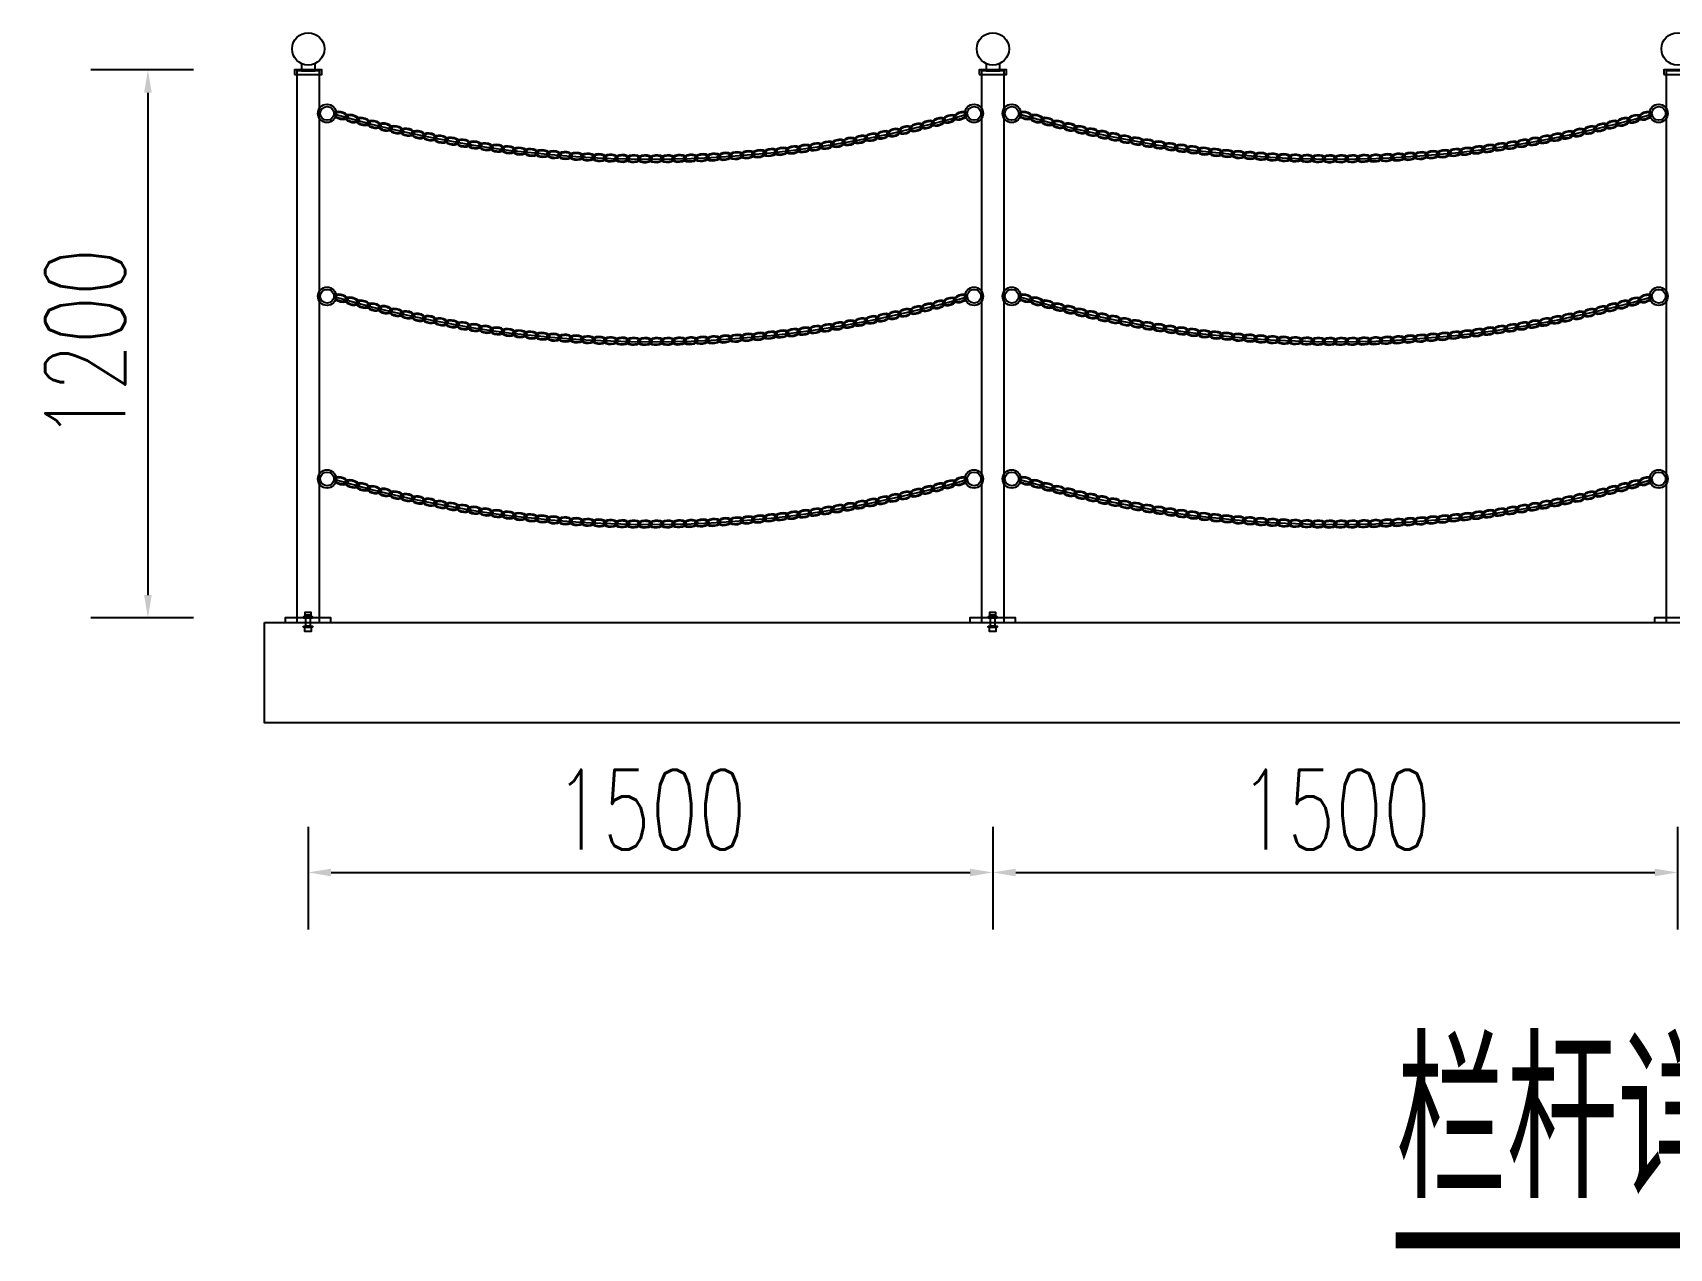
# Model space of a CAD drawing. Extents: x -89702 to 926017, y -610001 to -56924.
# Drawn here: x 566261 to 569847, y -374448 to -371786 of the extents above; entities that cross this region are included whole.
import ezdxf

# ---------------------------------------------------------------- set-up
doc = ezdxf.new("R2010")
doc.units = 0
doc.header["$LTSCALE"] = 10
doc.header["$MEASUREMENT"] = 0
for name, color, linetype in [('DIM_SYMB', 3, 'Continuous'), ('PUB_TEXT', 7, 'Continuous'), ('W-_ANTICOLLISION防撞措施', 6, 'Continuous'), ('W-PLASTIC_RAILINGS塑木栏杆', 6, 'Continuous'), ('W-REVETMENT驳岸', 251, 'Continuous'), ('W-STEEL_FRAME钢架', 3, 'Continuous')]:
    doc.layers.add(name, color=color, linetype=linetype)
doc.styles.get("Standard").update_dxf_attribs({"font": 'gbenor.shx', "bigfont": 'gbcbig.shx'})
doc.styles.add('STANDARD_T3', font='simplex.shx', dxfattribs={"width": 0.7, "bigfont": 'gbcbig.shx'})
doc.dimstyles.new('W&&50', dxfattribs={"dimtxt": 175, "dimasz": 50, "dimexe": 125, "dimexo": 150, "dimgap": 50, "dimtad": 1, "dimdec": 0, "dimzin": 0, "dimdsep": 46, "dimtxsty": 'STANDARD_T3', "dimcen": 0.09, "dimclrd": 1, "dimclre": 1, "dimclrt": 7, "dimazin": 2, "dimtfac": 1, "dimtdec": 0, "dimtix": 1, "dimtmove": 2, "dimatfit": 3, "dimfxl": 0, "dimtolj": 1, "dimtzin": 0, "dimarcsym": 0})

# ---------------------------------------------------------------- blocks, each defined once
blk = doc.blocks.new('*D1925')
at = {"layer": 'Defpoints', "color": 0, "transparency": 16777216}
for p in [(566864.7, -373077.3), (568364.7, -373077.3), (568364.7, -373624.8)]:
    blk.add_point(p, dxfattribs=at)
at = {"layer": 'W-STEEL_FRAME钢架', "color": 1, "lineweight": -2, "transparency": 16777216}
for p, q in [((566864.7, -373524.8), (566864.7, -373749.8)), ((568364.7, -373524.8), (568364.7, -373749.8)), ((566914.7, -373624.8), (568314.7, -373624.8))]:
    blk.add_line(p, q, dxfattribs=at)
at = {"layer": 'W-STEEL_FRAME钢架', "color": 1, "transparency": 16777216}
for points in [[(566914.7, -373616.5), (566914.7, -373633.2), (566864.7, -373624.8)], [(568314.7, -373616.5), (568314.7, -373633.2), (568364.7, -373624.8)]]:
    blk.add_solid(points, dxfattribs=at)
at = {"layer": 'W-STEEL_FRAME钢架', "color": 7, "transparency": 16777216, "insert": (567614.7, -373487.3), "char_height": 175, "attachment_point": 5, "style": 'STANDARD_T3'}
blk.add_mtext('\\A1;1500', dxfattribs=at)
blk = doc.blocks.new('*D1922')
at = {"layer": 'Defpoints', "color": 0, "transparency": 16777216}
for p in [(568364.7, -373077.3), (569864.8, -373077.3), (569864.8, -373624.8)]:
    blk.add_point(p, dxfattribs=at)
at = {"layer": 'W-STEEL_FRAME钢架', "color": 1, "lineweight": -2, "transparency": 16777216}
for p, q in [((568364.7, -373524.8), (568364.7, -373749.8)), ((569864.8, -373524.8), (569864.8, -373749.8)), ((568414.7, -373624.8), (569814.8, -373624.8))]:
    blk.add_line(p, q, dxfattribs=at)
at = {"layer": 'W-STEEL_FRAME钢架', "color": 1, "transparency": 16777216}
for points in [[(568414.7, -373616.5), (568414.7, -373633.2), (568364.7, -373624.8)], [(569814.8, -373616.5), (569814.8, -373633.2), (569864.8, -373624.8)]]:
    blk.add_solid(points, dxfattribs=at)
at = {"layer": 'W-STEEL_FRAME钢架', "color": 7, "transparency": 16777216, "insert": (569114.8, -373487.3), "char_height": 175, "attachment_point": 5, "style": 'STANDARD_T3'}
blk.add_mtext('\\A1;1500', dxfattribs=at)
blk = doc.blocks.new('*D1923')
at = {"layer": 'Defpoints', "color": 0, "transparency": 16777216}
for p in [(566834.7, -371867.2), (566513.5, -373067.3), (566839.7, -373067.3)]:
    blk.add_point(p, dxfattribs=at)
at = {"layer": 'W-STEEL_FRAME钢架', "color": 1, "lineweight": -2, "transparency": 16777216}
for p, q in [((566613.5, -371867.2), (566388.5, -371867.2)), ((566513.5, -371917.2), (566513.5, -373017.3)), ((566613.5, -373067.3), (566388.5, -373067.3))]:
    blk.add_line(p, q, dxfattribs=at)
at = {"layer": 'W-STEEL_FRAME钢架', "color": 1, "transparency": 16777216}
for points in [[(566505.1, -371917.2), (566521.8, -371917.2), (566513.5, -371867.2)], [(566505.1, -373017.3), (566521.8, -373017.3), (566513.5, -373067.3)]]:
    blk.add_solid(points, dxfattribs=at)
at = {"layer": 'W-STEEL_FRAME钢架', "color": 7, "transparency": 16777216, "insert": (566376, -372467.2), "char_height": 175, "attachment_point": 5, "rotation": 90, "style": 'STANDARD_T3'}
blk.add_mtext('\\A1;1200', dxfattribs=at)
blk = doc.blocks.new('*U1909')
at = {"layer": 'W-PLASTIC_RAILINGS塑木栏杆'}
for centre, start_param, end_param in [((15.9, 0.7), 5.719675, 11.831037), ((41, 0.9), 2.578067, 8.689445)]:
    blk.add_ellipse(centre, major_axis=(15.9, 0.7), ratio=0.498883, start_param=start_param, end_param=end_param, dxfattribs=at)
for points, knots in [([(28.1, -1.9), (28.2, -1.8), (28.3, -1.6), (29, -1), (29.4, -0.5), (29.8, 0.2), (30, 0.5), (30, 1), (30, 1.1), (30, 1.3), (30, 1.5), (30, 1.8), (29.8, 2.3), (29.6, 2.6), (29.1, 3.2), (28.8, 3.5), (28.1, 4.1), (27.6, 4.4), (26.1, 5.2), (24.7, 5.7), (21.7, 6.5), (20, 6.7), (16.5, 6.9), (14.7, 6.8), (11.2, 6.3), (9.5, 5.9), (6.8, 5), (5.7, 4.5), (4.1, 3.5), (3.5, 3), (2.6, 2.1), (2.3, 1.7), (2, 1), (1.9, 0.7), (1.8, 0.1), (1.8, -0.2), (2, -0.8), (2.2, -1.1), (2.7, -1.8), (3.1, -2.2), (4.1, -2.9), (4.7, -3.3), (6, -3.9), (6.8, -4.2), (9, -4.9), (10.5, -5.2), (13.9, -5.5), (15.6, -5.5), (19, -5.2), (20.7, -4.9), (23.8, -4.1), (25.2, -3.6), (26.4, -3), (26.4, -2.9), (26.5, -2.9)], [5.672591, 5.672591, 5.672591, 5.672591, 5.732045, 5.732045, 5.989329, 5.989329, 6.173043, 6.173043, 6.283185, 6.283185, 6.283185, 6.455274, 6.455274, 6.627362, 6.627362, 6.79945, 6.79945, 6.971538, 6.971538, 7.326596, 7.326596, 7.681654, 7.681654, 8.036712, 8.036712, 8.39177, 8.39177, 8.689562, 8.689562, 8.937439, 8.937439, 9.144062, 9.144062, 9.350686, 9.350686, 9.55731, 9.55731, 9.763933, 9.763933, 9.970557, 9.970557, 10.177181, 10.177181, 10.383804, 10.383804, 10.72734, 10.72734, 11.070875, 11.070875, 11.414411, 11.414411, 11.757946, 11.757946, 11.773982, 11.773982, 11.773982, 11.773982]), ([(28.9, 3.4), (28.6, 3.2), (28.3, 2.9), (27.7, 2.3), (27.4, 1.9), (27, 1.2), (26.9, 0.9), (26.9, 0.3), (26.9, 0), (27.1, -0.6), (27.3, -1), (27.8, -1.7), (28.2, -2), (29.1, -2.7), (29.7, -3.1), (31.1, -3.7), (31.8, -4), (34, -4.7), (35.6, -5), (38.9, -5.3), (40.7, -5.3), (44.1, -5.1), (45.8, -4.8), (48.8, -3.9), (50.2, -3.4), (52.2, -2.3), (53, -1.8), (54.1, -0.9), (54.5, -0.4), (54.9, 0.4), (55, 0.7), (55.1, 1.1), (55.1, 1.3), (55.1, 1.5), (55.1, 1.7), (55, 1.9), (54.8, 2.5), (54.7, 2.8), (54.2, 3.3), (53.9, 3.6), (53.2, 4.2), (52.7, 4.5), (51.1, 5.4), (49.8, 5.9), (46.8, 6.7), (45.1, 6.9), (41.6, 7.1), (39.7, 7), (36.3, 6.5), (34.6, 6.1), (32.1, 5.3), (31.2, 4.9), (30.4, 4.4)], [2.530994, 2.530994, 2.530994, 2.530994, 2.654253, 2.654253, 2.860877, 2.860877, 3.067501, 3.067501, 3.274124, 3.274124, 3.480748, 3.480748, 3.687372, 3.687372, 3.893995, 3.893995, 4.100619, 4.100619, 4.444154, 4.444154, 4.78769, 4.78769, 5.131226, 5.131226, 5.474761, 5.474761, 5.732045, 5.732045, 5.989329, 5.989329, 6.173043, 6.173043, 6.283185, 6.283185, 6.283185, 6.455274, 6.455274, 6.627362, 6.627362, 6.79945, 6.79945, 6.971538, 6.971538, 7.326596, 7.326596, 7.681654, 7.681654, 8.036712, 8.036712, 8.39177, 8.39177, 8.632388, 8.632388, 8.632388, 8.632388])]:
    blk.add_open_spline(points, degree=3, knots=knots, dxfattribs=at)
blk = doc.blocks.new('*U1910')
at = {"layer": 'W-REVETMENT驳岸', "color": 0, "linetype": 'ByBlock', "lineweight": -2, "transparency": 16777216}
for p, rotation in [((568421, -371963.3), 343.7596410930619), ((568469.1, -371976.8), 344.9116510046813), ((569705.9, -371991.6), 13.71189879516581), ((569754.4, -371979.3), 14.86390870678531), ((568517.5, -371989.3), 346.0636609163012), ((568566.2, -372000.8), 347.2156708279211), ((568615, -372011.4), 348.3676807395401), ((569559.2, -372022.7), 10.25586906030699), ((569608.3, -372013.4), 11.40787897192714), ((569657.2, -372003), 12.55988888354663), ((568664.1, -372021), 349.5196906511594), ((568713.4, -372029.6), 350.6717005627786), ((568762.8, -372037.2), 351.8237104743984), ((568812.3, -372043.8), 352.9757203860185), ((568862, -372049.4), 354.1277302976379), ((569311.4, -372054.8), 4.495819502210126), ((569361.2, -372050.4), 5.647829413829276), ((569410.9, -372045), 6.799839325448563), ((569460.5, -372038.6), 7.951849237067981), ((569509.9, -372031.2), 9.103859148687475), ((568911.8, -372054), 355.2797402092571), ((568961.7, -372057.7), 356.4317501208764), ((569011.6, -372060.3), 357.5837600324955), ((569061.6, -372061.9), 358.7357699441147), ((569111.6, -372062.5), 359.887779855732), ((569161.6, -372062.1), 1.039789767352198), ((569211.6, -372060.7), 2.191799678971884), ((569261.5, -372058.2), 3.343809590590888)]:
    blk.add_blockref('*U1909', p, dxfattribs=dict(at, rotation=rotation))
blk = doc.blocks.new('*U1905')
at = {"layer": 'W-PLASTIC_RAILINGS塑木栏杆'}
for centre, start_param, end_param in [((15.9, 0.7), 5.719675, 11.831037), ((41, 0.9), 2.578067, 8.689445)]:
    blk.add_ellipse(centre, major_axis=(15.9, 0.7), ratio=0.498883, start_param=start_param, end_param=end_param, dxfattribs=at)
for points, knots in [([(28.1, -1.9), (28.2, -1.8), (28.3, -1.6), (29, -1), (29.4, -0.5), (29.8, 0.2), (30, 0.5), (30, 1), (30, 1.1), (30, 1.3), (30, 1.5), (30, 1.8), (29.8, 2.3), (29.6, 2.6), (29.1, 3.2), (28.8, 3.5), (28.1, 4.1), (27.6, 4.4), (26.1, 5.2), (24.7, 5.7), (21.7, 6.5), (20, 6.7), (16.5, 6.9), (14.7, 6.8), (11.2, 6.3), (9.5, 5.9), (6.8, 5), (5.7, 4.5), (4.1, 3.5), (3.5, 3), (2.6, 2.1), (2.3, 1.7), (2, 1), (1.9, 0.7), (1.8, 0.1), (1.8, -0.2), (2, -0.8), (2.2, -1.1), (2.7, -1.8), (3.1, -2.2), (4.1, -2.9), (4.7, -3.3), (6, -3.9), (6.8, -4.2), (9, -4.9), (10.5, -5.2), (13.9, -5.5), (15.6, -5.5), (19, -5.2), (20.7, -4.9), (23.8, -4.1), (25.2, -3.6), (26.4, -3), (26.4, -2.9), (26.5, -2.9)], [5.672591, 5.672591, 5.672591, 5.672591, 5.732045, 5.732045, 5.989329, 5.989329, 6.173043, 6.173043, 6.283185, 6.283185, 6.283185, 6.455274, 6.455274, 6.627362, 6.627362, 6.79945, 6.79945, 6.971538, 6.971538, 7.326596, 7.326596, 7.681654, 7.681654, 8.036712, 8.036712, 8.39177, 8.39177, 8.689562, 8.689562, 8.937439, 8.937439, 9.144062, 9.144062, 9.350686, 9.350686, 9.55731, 9.55731, 9.763933, 9.763933, 9.970557, 9.970557, 10.177181, 10.177181, 10.383804, 10.383804, 10.72734, 10.72734, 11.070875, 11.070875, 11.414411, 11.414411, 11.757946, 11.757946, 11.773982, 11.773982, 11.773982, 11.773982]), ([(28.9, 3.4), (28.6, 3.2), (28.3, 2.9), (27.7, 2.3), (27.4, 1.9), (27, 1.2), (26.9, 0.9), (26.9, 0.3), (26.9, 0), (27.1, -0.6), (27.3, -1), (27.8, -1.7), (28.2, -2), (29.1, -2.7), (29.7, -3.1), (31.1, -3.7), (31.8, -4), (34, -4.7), (35.6, -5), (38.9, -5.3), (40.7, -5.3), (44.1, -5.1), (45.8, -4.8), (48.8, -3.9), (50.2, -3.4), (52.2, -2.3), (53, -1.8), (54.1, -0.9), (54.5, -0.4), (54.9, 0.4), (55, 0.7), (55.1, 1.1), (55.1, 1.3), (55.1, 1.5), (55.1, 1.7), (55, 1.9), (54.8, 2.5), (54.7, 2.8), (54.2, 3.3), (53.9, 3.6), (53.2, 4.2), (52.7, 4.5), (51.1, 5.4), (49.8, 5.9), (46.8, 6.7), (45.1, 6.9), (41.6, 7.1), (39.7, 7), (36.3, 6.5), (34.6, 6.1), (32.1, 5.3), (31.2, 4.9), (30.4, 4.4)], [2.530994, 2.530994, 2.530994, 2.530994, 2.654253, 2.654253, 2.860877, 2.860877, 3.067501, 3.067501, 3.274124, 3.274124, 3.480748, 3.480748, 3.687372, 3.687372, 3.893995, 3.893995, 4.100619, 4.100619, 4.444154, 4.444154, 4.78769, 4.78769, 5.131226, 5.131226, 5.474761, 5.474761, 5.732045, 5.732045, 5.989329, 5.989329, 6.173043, 6.173043, 6.283185, 6.283185, 6.283185, 6.455274, 6.455274, 6.627362, 6.627362, 6.79945, 6.79945, 6.971538, 6.971538, 7.326596, 7.326596, 7.681654, 7.681654, 8.036712, 8.036712, 8.39177, 8.39177, 8.632388, 8.632388, 8.632388, 8.632388])]:
    blk.add_open_spline(points, degree=3, knots=knots, dxfattribs=at)
blk = doc.blocks.new('*U1906')
at = {"layer": 'W-REVETMENT驳岸', "color": 0, "linetype": 'ByBlock', "lineweight": -2, "transparency": 16777216}
for p, rotation in [((568421, -372363.3), 343.7596410930619), ((569754.4, -372379.3), 14.86390870678531), ((568469.1, -372376.8), 344.9116510046813), ((568517.5, -372389.3), 346.0636609163012), ((568566.2, -372400.8), 347.2156708279211), ((569608.3, -372413.4), 11.40787897192714), ((569657.2, -372403), 12.55988888354663), ((569705.9, -372391.6), 13.71189879516581), ((568615, -372411.4), 348.3676807395401), ((568664.1, -372421), 349.5196906511594), ((568713.4, -372429.6), 350.6717005627786), ((568762.8, -372437.2), 351.8237104743984), ((568812.3, -372443.8), 352.9757203860185), ((569361.2, -372450.4), 5.647829413829276), ((569410.9, -372445), 6.799839325448563), ((569460.5, -372438.6), 7.951849237067981), ((569509.9, -372431.2), 9.103859148687475), ((569559.2, -372422.7), 10.25586906030699), ((568862, -372449.4), 354.1277302976379), ((568911.8, -372454), 355.2797402092571), ((568961.7, -372457.7), 356.4317501208764), ((569011.6, -372460.3), 357.5837600324955), ((569061.6, -372461.9), 358.7357699441147), ((569111.6, -372462.5), 359.887779855732), ((569161.6, -372462.1), 1.039789767352198), ((569211.6, -372460.7), 2.191799678971884), ((569261.5, -372458.2), 3.343809590590888), ((569311.4, -372454.8), 4.495819502210126)]:
    blk.add_blockref('*U1905', p, dxfattribs=dict(at, rotation=rotation))
blk = doc.blocks.new('*U1907')
at = {"layer": 'W-PLASTIC_RAILINGS塑木栏杆'}
for centre, start_param, end_param in [((15.9, 0.7), 5.719675, 11.831037), ((41, 0.9), 2.578067, 8.689445)]:
    blk.add_ellipse(centre, major_axis=(15.9, 0.7), ratio=0.498883, start_param=start_param, end_param=end_param, dxfattribs=at)
for points, knots in [([(28.1, -1.9), (28.2, -1.8), (28.3, -1.6), (29, -1), (29.4, -0.5), (29.8, 0.2), (30, 0.5), (30, 1), (30, 1.1), (30, 1.3), (30, 1.5), (30, 1.8), (29.8, 2.3), (29.6, 2.6), (29.1, 3.2), (28.8, 3.5), (28.1, 4.1), (27.6, 4.4), (26.1, 5.2), (24.7, 5.7), (21.7, 6.5), (20, 6.7), (16.5, 6.9), (14.7, 6.8), (11.2, 6.3), (9.5, 5.9), (6.8, 5), (5.7, 4.5), (4.1, 3.5), (3.5, 3), (2.6, 2.1), (2.3, 1.7), (2, 1), (1.9, 0.7), (1.8, 0.1), (1.8, -0.2), (2, -0.8), (2.2, -1.1), (2.7, -1.8), (3.1, -2.2), (4.1, -2.9), (4.7, -3.3), (6, -3.9), (6.8, -4.2), (9, -4.9), (10.5, -5.2), (13.9, -5.5), (15.6, -5.5), (19, -5.2), (20.7, -4.9), (23.8, -4.1), (25.2, -3.6), (26.4, -3), (26.4, -2.9), (26.5, -2.9)], [5.672591, 5.672591, 5.672591, 5.672591, 5.732045, 5.732045, 5.989329, 5.989329, 6.173043, 6.173043, 6.283185, 6.283185, 6.283185, 6.455274, 6.455274, 6.627362, 6.627362, 6.79945, 6.79945, 6.971538, 6.971538, 7.326596, 7.326596, 7.681654, 7.681654, 8.036712, 8.036712, 8.39177, 8.39177, 8.689562, 8.689562, 8.937439, 8.937439, 9.144062, 9.144062, 9.350686, 9.350686, 9.55731, 9.55731, 9.763933, 9.763933, 9.970557, 9.970557, 10.177181, 10.177181, 10.383804, 10.383804, 10.72734, 10.72734, 11.070875, 11.070875, 11.414411, 11.414411, 11.757946, 11.757946, 11.773982, 11.773982, 11.773982, 11.773982]), ([(28.9, 3.4), (28.6, 3.2), (28.3, 2.9), (27.7, 2.3), (27.4, 1.9), (27, 1.2), (26.9, 0.9), (26.9, 0.3), (26.9, 0), (27.1, -0.6), (27.3, -1), (27.8, -1.7), (28.2, -2), (29.1, -2.7), (29.7, -3.1), (31.1, -3.7), (31.8, -4), (34, -4.7), (35.6, -5), (38.9, -5.3), (40.7, -5.3), (44.1, -5.1), (45.8, -4.8), (48.8, -3.9), (50.2, -3.4), (52.2, -2.3), (53, -1.8), (54.1, -0.9), (54.5, -0.4), (54.9, 0.4), (55, 0.7), (55.1, 1.1), (55.1, 1.3), (55.1, 1.5), (55.1, 1.7), (55, 1.9), (54.8, 2.5), (54.7, 2.8), (54.2, 3.3), (53.9, 3.6), (53.2, 4.2), (52.7, 4.5), (51.1, 5.4), (49.8, 5.9), (46.8, 6.7), (45.1, 6.9), (41.6, 7.1), (39.7, 7), (36.3, 6.5), (34.6, 6.1), (32.1, 5.3), (31.2, 4.9), (30.4, 4.4)], [2.530994, 2.530994, 2.530994, 2.530994, 2.654253, 2.654253, 2.860877, 2.860877, 3.067501, 3.067501, 3.274124, 3.274124, 3.480748, 3.480748, 3.687372, 3.687372, 3.893995, 3.893995, 4.100619, 4.100619, 4.444154, 4.444154, 4.78769, 4.78769, 5.131226, 5.131226, 5.474761, 5.474761, 5.732045, 5.732045, 5.989329, 5.989329, 6.173043, 6.173043, 6.283185, 6.283185, 6.283185, 6.455274, 6.455274, 6.627362, 6.627362, 6.79945, 6.79945, 6.971538, 6.971538, 7.326596, 7.326596, 7.681654, 7.681654, 8.036712, 8.036712, 8.39177, 8.39177, 8.632388, 8.632388, 8.632388, 8.632388])]:
    blk.add_open_spline(points, degree=3, knots=knots, dxfattribs=at)
blk = doc.blocks.new('*U1908')
at = {"layer": 'W-REVETMENT驳岸', "color": 0, "linetype": 'ByBlock', "lineweight": -2, "transparency": 16777216}
for p, rotation in [((568421, -372763.3), 343.7596410930619), ((569754.4, -372779.3), 14.86390870678531), ((568469.1, -372776.8), 344.9116510046813), ((568517.5, -372789.3), 346.0636609163012), ((568566.2, -372800.8), 347.2156708279211), ((569608.3, -372813.4), 11.40787897192714), ((569657.2, -372803), 12.55988888354663), ((569705.9, -372791.6), 13.71189879516581), ((568615, -372811.4), 348.3676807395401), ((568664.1, -372821), 349.5196906511594), ((568713.4, -372829.6), 350.6717005627786), ((568762.8, -372837.2), 351.8237104743984), ((569410.9, -372845), 6.799839325448563), ((569460.5, -372838.6), 7.951849237067981), ((569509.9, -372831.2), 9.103859148687475), ((569559.2, -372822.7), 10.25586906030699), ((568812.3, -372843.8), 352.9757203860185), ((568862, -372849.4), 354.1277302976379), ((568911.8, -372854), 355.2797402092571), ((568961.7, -372857.7), 356.4317501208764), ((569011.6, -372860.3), 357.5837600324955), ((569061.6, -372861.9), 358.7357699441147), ((569111.6, -372862.5), 359.887779855732), ((569161.6, -372862.1), 1.039789767352198), ((569211.6, -372860.7), 2.191799678971884), ((569261.5, -372858.2), 3.343809590590888), ((569311.4, -372854.8), 4.495819502210126), ((569361.2, -372850.4), 5.647829413829276)]:
    blk.add_blockref('*U1907', p, dxfattribs=dict(at, rotation=rotation))
blk = doc.blocks.new('*U1916')
at = {"layer": 'W-PLASTIC_RAILINGS塑木栏杆'}
for centre, start_param, end_param in [((15.9, 0.7), 5.719675, 11.831037), ((41, 0.9), 2.578067, 8.689445)]:
    blk.add_ellipse(centre, major_axis=(15.9, 0.7), ratio=0.498883, start_param=start_param, end_param=end_param, dxfattribs=at)
for points, knots in [([(28.1, -1.9), (28.2, -1.8), (28.3, -1.6), (29, -1), (29.4, -0.5), (29.8, 0.2), (30, 0.5), (30, 1), (30, 1.1), (30, 1.3), (30, 1.5), (30, 1.8), (29.8, 2.3), (29.6, 2.6), (29.1, 3.2), (28.8, 3.5), (28.1, 4.1), (27.6, 4.4), (26.1, 5.2), (24.7, 5.7), (21.7, 6.5), (20, 6.7), (16.5, 6.9), (14.7, 6.8), (11.2, 6.3), (9.5, 5.9), (6.8, 5), (5.7, 4.5), (4.1, 3.5), (3.5, 3), (2.6, 2.1), (2.3, 1.7), (2, 1), (1.9, 0.7), (1.8, 0.1), (1.8, -0.2), (2, -0.8), (2.2, -1.1), (2.7, -1.8), (3.1, -2.2), (4.1, -2.9), (4.7, -3.3), (6, -3.9), (6.8, -4.2), (9, -4.9), (10.5, -5.2), (13.9, -5.5), (15.6, -5.5), (19, -5.2), (20.7, -4.9), (23.8, -4.1), (25.2, -3.6), (26.4, -3), (26.4, -2.9), (26.5, -2.9)], [5.672591, 5.672591, 5.672591, 5.672591, 5.732045, 5.732045, 5.989329, 5.989329, 6.173043, 6.173043, 6.283185, 6.283185, 6.283185, 6.455274, 6.455274, 6.627362, 6.627362, 6.79945, 6.79945, 6.971538, 6.971538, 7.326596, 7.326596, 7.681654, 7.681654, 8.036712, 8.036712, 8.39177, 8.39177, 8.689562, 8.689562, 8.937439, 8.937439, 9.144062, 9.144062, 9.350686, 9.350686, 9.55731, 9.55731, 9.763933, 9.763933, 9.970557, 9.970557, 10.177181, 10.177181, 10.383804, 10.383804, 10.72734, 10.72734, 11.070875, 11.070875, 11.414411, 11.414411, 11.757946, 11.757946, 11.773982, 11.773982, 11.773982, 11.773982]), ([(28.9, 3.4), (28.6, 3.2), (28.3, 2.9), (27.7, 2.3), (27.4, 1.9), (27, 1.2), (26.9, 0.9), (26.9, 0.3), (26.9, 0), (27.1, -0.6), (27.3, -1), (27.8, -1.7), (28.2, -2), (29.1, -2.7), (29.7, -3.1), (31.1, -3.7), (31.8, -4), (34, -4.7), (35.6, -5), (38.9, -5.3), (40.7, -5.3), (44.1, -5.1), (45.8, -4.8), (48.8, -3.9), (50.2, -3.4), (52.2, -2.3), (53, -1.8), (54.1, -0.9), (54.5, -0.4), (54.9, 0.4), (55, 0.7), (55.1, 1.1), (55.1, 1.3), (55.1, 1.5), (55.1, 1.7), (55, 1.9), (54.8, 2.5), (54.7, 2.8), (54.2, 3.3), (53.9, 3.6), (53.2, 4.2), (52.7, 4.5), (51.1, 5.4), (49.8, 5.9), (46.8, 6.7), (45.1, 6.9), (41.6, 7.1), (39.7, 7), (36.3, 6.5), (34.6, 6.1), (32.1, 5.3), (31.2, 4.9), (30.4, 4.4)], [2.530994, 2.530994, 2.530994, 2.530994, 2.654253, 2.654253, 2.860877, 2.860877, 3.067501, 3.067501, 3.274124, 3.274124, 3.480748, 3.480748, 3.687372, 3.687372, 3.893995, 3.893995, 4.100619, 4.100619, 4.444154, 4.444154, 4.78769, 4.78769, 5.131226, 5.131226, 5.474761, 5.474761, 5.732045, 5.732045, 5.989329, 5.989329, 6.173043, 6.173043, 6.283185, 6.283185, 6.283185, 6.455274, 6.455274, 6.627362, 6.627362, 6.79945, 6.79945, 6.971538, 6.971538, 7.326596, 7.326596, 7.681654, 7.681654, 8.036712, 8.036712, 8.39177, 8.39177, 8.632388, 8.632388, 8.632388, 8.632388])]:
    blk.add_open_spline(points, degree=3, knots=knots, dxfattribs=at)
blk = doc.blocks.new('*U1917')
at = {"layer": 'W-REVETMENT驳岸', "color": 0, "linetype": 'ByBlock', "lineweight": -2, "transparency": 16777216}
for p, rotation in [((566920.9, -371963.3), 343.7596410930619), ((566969.1, -371976.8), 344.9116510046813), ((568205.9, -371991.6), 13.71189879516581), ((568254.3, -371979.3), 14.86390870678531), ((567017.5, -371989.3), 346.0636609163012), ((567066.1, -372000.8), 347.2156708279211), ((567115, -372011.4), 348.3676807395401), ((568059.2, -372022.7), 10.25586906030699), ((568108.3, -372013.4), 11.40787897192714), ((568157.2, -372003), 12.55988888354663), ((567164.1, -372021), 349.5196906511594), ((567213.3, -372029.6), 350.6717005627786), ((567262.7, -372037.2), 351.8237104743984), ((567312.3, -372043.8), 352.9757203860185), ((567362, -372049.4), 354.1277302976379), ((567811.3, -372054.8), 4.495819502210126), ((567861.1, -372050.4), 5.647829413829276), ((567910.8, -372045), 6.799839325448563), ((567960.4, -372038.6), 7.951849237067981), ((568009.9, -372031.2), 9.103859148687475), ((567411.8, -372054), 355.2797402092571), ((567461.6, -372057.7), 356.4317501208764), ((567511.6, -372060.3), 357.5837600324955), ((567561.5, -372061.9), 358.7357699441147), ((567611.5, -372062.5), 359.887779855732), ((567661.5, -372062.1), 1.039789767352198), ((567711.5, -372060.7), 2.191799678971884), ((567761.4, -372058.2), 3.343809590590888)]:
    blk.add_blockref('*U1916', p, dxfattribs=dict(at, rotation=rotation))
blk = doc.blocks.new('*U1900')
at = {"layer": 'W-PLASTIC_RAILINGS塑木栏杆'}
for centre, start_param, end_param in [((15.9, 0.7), 5.719675, 11.831037), ((41, 0.9), 2.578067, 8.689445)]:
    blk.add_ellipse(centre, major_axis=(15.9, 0.7), ratio=0.498883, start_param=start_param, end_param=end_param, dxfattribs=at)
for points, knots in [([(28.1, -1.9), (28.2, -1.8), (28.3, -1.6), (29, -1), (29.4, -0.5), (29.8, 0.2), (30, 0.5), (30, 1), (30, 1.1), (30, 1.3), (30, 1.5), (30, 1.8), (29.8, 2.3), (29.6, 2.6), (29.1, 3.2), (28.8, 3.5), (28.1, 4.1), (27.6, 4.4), (26.1, 5.2), (24.7, 5.7), (21.7, 6.5), (20, 6.7), (16.5, 6.9), (14.7, 6.8), (11.2, 6.3), (9.5, 5.9), (6.8, 5), (5.7, 4.5), (4.1, 3.5), (3.5, 3), (2.6, 2.1), (2.3, 1.7), (2, 1), (1.9, 0.7), (1.8, 0.1), (1.8, -0.2), (2, -0.8), (2.2, -1.1), (2.7, -1.8), (3.1, -2.2), (4.1, -2.9), (4.7, -3.3), (6, -3.9), (6.8, -4.2), (9, -4.9), (10.5, -5.2), (13.9, -5.5), (15.6, -5.5), (19, -5.2), (20.7, -4.9), (23.8, -4.1), (25.2, -3.6), (26.4, -3), (26.4, -2.9), (26.5, -2.9)], [5.672591, 5.672591, 5.672591, 5.672591, 5.732045, 5.732045, 5.989329, 5.989329, 6.173043, 6.173043, 6.283185, 6.283185, 6.283185, 6.455274, 6.455274, 6.627362, 6.627362, 6.79945, 6.79945, 6.971538, 6.971538, 7.326596, 7.326596, 7.681654, 7.681654, 8.036712, 8.036712, 8.39177, 8.39177, 8.689562, 8.689562, 8.937439, 8.937439, 9.144062, 9.144062, 9.350686, 9.350686, 9.55731, 9.55731, 9.763933, 9.763933, 9.970557, 9.970557, 10.177181, 10.177181, 10.383804, 10.383804, 10.72734, 10.72734, 11.070875, 11.070875, 11.414411, 11.414411, 11.757946, 11.757946, 11.773982, 11.773982, 11.773982, 11.773982]), ([(28.9, 3.4), (28.6, 3.2), (28.3, 2.9), (27.7, 2.3), (27.4, 1.9), (27, 1.2), (26.9, 0.9), (26.9, 0.3), (26.9, 0), (27.1, -0.6), (27.3, -1), (27.8, -1.7), (28.2, -2), (29.1, -2.7), (29.7, -3.1), (31.1, -3.7), (31.8, -4), (34, -4.7), (35.6, -5), (38.9, -5.3), (40.7, -5.3), (44.1, -5.1), (45.8, -4.8), (48.8, -3.9), (50.2, -3.4), (52.2, -2.3), (53, -1.8), (54.1, -0.9), (54.5, -0.4), (54.9, 0.4), (55, 0.7), (55.1, 1.1), (55.1, 1.3), (55.1, 1.5), (55.1, 1.7), (55, 1.9), (54.8, 2.5), (54.7, 2.8), (54.2, 3.3), (53.9, 3.6), (53.2, 4.2), (52.7, 4.5), (51.1, 5.4), (49.8, 5.9), (46.8, 6.7), (45.1, 6.9), (41.6, 7.1), (39.7, 7), (36.3, 6.5), (34.6, 6.1), (32.1, 5.3), (31.2, 4.9), (30.4, 4.4)], [2.530994, 2.530994, 2.530994, 2.530994, 2.654253, 2.654253, 2.860877, 2.860877, 3.067501, 3.067501, 3.274124, 3.274124, 3.480748, 3.480748, 3.687372, 3.687372, 3.893995, 3.893995, 4.100619, 4.100619, 4.444154, 4.444154, 4.78769, 4.78769, 5.131226, 5.131226, 5.474761, 5.474761, 5.732045, 5.732045, 5.989329, 5.989329, 6.173043, 6.173043, 6.283185, 6.283185, 6.283185, 6.455274, 6.455274, 6.627362, 6.627362, 6.79945, 6.79945, 6.971538, 6.971538, 7.326596, 7.326596, 7.681654, 7.681654, 8.036712, 8.036712, 8.39177, 8.39177, 8.632388, 8.632388, 8.632388, 8.632388])]:
    blk.add_open_spline(points, degree=3, knots=knots, dxfattribs=at)
blk = doc.blocks.new('*U1913')
at = {"layer": 'W-REVETMENT驳岸', "color": 0, "linetype": 'ByBlock', "lineweight": -2, "transparency": 16777216}
for p, rotation in [((566920.9, -372363.3), 343.7596410930619), ((568254.3, -372379.3), 14.86390870678531), ((566969.1, -372376.8), 344.9116510046813), ((567017.5, -372389.3), 346.0636609163012), ((567066.1, -372400.8), 347.2156708279211), ((568108.3, -372413.4), 11.40787897192714), ((568157.2, -372403), 12.55988888354663), ((568205.9, -372391.6), 13.71189879516581), ((567115, -372411.4), 348.3676807395401), ((567164.1, -372421), 349.5196906511594), ((567213.3, -372429.6), 350.6717005627786), ((567262.7, -372437.2), 351.8237104743984), ((567312.3, -372443.8), 352.9757203860185), ((567861.1, -372450.4), 5.647829413829276), ((567910.8, -372445), 6.799839325448563), ((567960.4, -372438.6), 7.951849237067981), ((568009.9, -372431.2), 9.103859148687475), ((568059.2, -372422.7), 10.25586906030699), ((567362, -372449.4), 354.1277302976379), ((567411.8, -372454), 355.2797402092571), ((567461.6, -372457.7), 356.4317501208764), ((567511.6, -372460.3), 357.5837600324955), ((567561.5, -372461.9), 358.7357699441147), ((567611.5, -372462.5), 359.887779855732), ((567661.5, -372462.1), 1.039789767352198), ((567711.5, -372460.7), 2.191799678971884), ((567761.4, -372458.2), 3.343809590590888), ((567811.3, -372454.8), 4.495819502210126)]:
    blk.add_blockref('*U1900', p, dxfattribs=dict(at, rotation=rotation))
blk = doc.blocks.new('*U1914')
at = {"layer": 'W-PLASTIC_RAILINGS塑木栏杆'}
for centre, start_param, end_param in [((15.9, 0.7), 5.719675, 11.831037), ((41, 0.9), 2.578067, 8.689445)]:
    blk.add_ellipse(centre, major_axis=(15.9, 0.7), ratio=0.498883, start_param=start_param, end_param=end_param, dxfattribs=at)
for points, knots in [([(28.1, -1.9), (28.2, -1.8), (28.3, -1.6), (29, -1), (29.4, -0.5), (29.8, 0.2), (30, 0.5), (30, 1), (30, 1.1), (30, 1.3), (30, 1.5), (30, 1.8), (29.8, 2.3), (29.6, 2.6), (29.1, 3.2), (28.8, 3.5), (28.1, 4.1), (27.6, 4.4), (26.1, 5.2), (24.7, 5.7), (21.7, 6.5), (20, 6.7), (16.5, 6.9), (14.7, 6.8), (11.2, 6.3), (9.5, 5.9), (6.8, 5), (5.7, 4.5), (4.1, 3.5), (3.5, 3), (2.6, 2.1), (2.3, 1.7), (2, 1), (1.9, 0.7), (1.8, 0.1), (1.8, -0.2), (2, -0.8), (2.2, -1.1), (2.7, -1.8), (3.1, -2.2), (4.1, -2.9), (4.7, -3.3), (6, -3.9), (6.8, -4.2), (9, -4.9), (10.5, -5.2), (13.9, -5.5), (15.6, -5.5), (19, -5.2), (20.7, -4.9), (23.8, -4.1), (25.2, -3.6), (26.4, -3), (26.4, -2.9), (26.5, -2.9)], [5.672591, 5.672591, 5.672591, 5.672591, 5.732045, 5.732045, 5.989329, 5.989329, 6.173043, 6.173043, 6.283185, 6.283185, 6.283185, 6.455274, 6.455274, 6.627362, 6.627362, 6.79945, 6.79945, 6.971538, 6.971538, 7.326596, 7.326596, 7.681654, 7.681654, 8.036712, 8.036712, 8.39177, 8.39177, 8.689562, 8.689562, 8.937439, 8.937439, 9.144062, 9.144062, 9.350686, 9.350686, 9.55731, 9.55731, 9.763933, 9.763933, 9.970557, 9.970557, 10.177181, 10.177181, 10.383804, 10.383804, 10.72734, 10.72734, 11.070875, 11.070875, 11.414411, 11.414411, 11.757946, 11.757946, 11.773982, 11.773982, 11.773982, 11.773982]), ([(28.9, 3.4), (28.6, 3.2), (28.3, 2.9), (27.7, 2.3), (27.4, 1.9), (27, 1.2), (26.9, 0.9), (26.9, 0.3), (26.9, 0), (27.1, -0.6), (27.3, -1), (27.8, -1.7), (28.2, -2), (29.1, -2.7), (29.7, -3.1), (31.1, -3.7), (31.8, -4), (34, -4.7), (35.6, -5), (38.9, -5.3), (40.7, -5.3), (44.1, -5.1), (45.8, -4.8), (48.8, -3.9), (50.2, -3.4), (52.2, -2.3), (53, -1.8), (54.1, -0.9), (54.5, -0.4), (54.9, 0.4), (55, 0.7), (55.1, 1.1), (55.1, 1.3), (55.1, 1.5), (55.1, 1.7), (55, 1.9), (54.8, 2.5), (54.7, 2.8), (54.2, 3.3), (53.9, 3.6), (53.2, 4.2), (52.7, 4.5), (51.1, 5.4), (49.8, 5.9), (46.8, 6.7), (45.1, 6.9), (41.6, 7.1), (39.7, 7), (36.3, 6.5), (34.6, 6.1), (32.1, 5.3), (31.2, 4.9), (30.4, 4.4)], [2.530994, 2.530994, 2.530994, 2.530994, 2.654253, 2.654253, 2.860877, 2.860877, 3.067501, 3.067501, 3.274124, 3.274124, 3.480748, 3.480748, 3.687372, 3.687372, 3.893995, 3.893995, 4.100619, 4.100619, 4.444154, 4.444154, 4.78769, 4.78769, 5.131226, 5.131226, 5.474761, 5.474761, 5.732045, 5.732045, 5.989329, 5.989329, 6.173043, 6.173043, 6.283185, 6.283185, 6.283185, 6.455274, 6.455274, 6.627362, 6.627362, 6.79945, 6.79945, 6.971538, 6.971538, 7.326596, 7.326596, 7.681654, 7.681654, 8.036712, 8.036712, 8.39177, 8.39177, 8.632388, 8.632388, 8.632388, 8.632388])]:
    blk.add_open_spline(points, degree=3, knots=knots, dxfattribs=at)
blk = doc.blocks.new('*U1915')
at = {"layer": 'W-REVETMENT驳岸', "color": 0, "linetype": 'ByBlock', "lineweight": -2, "transparency": 16777216}
for p, rotation in [((566920.9, -372763.3), 343.7596410930619), ((568254.3, -372779.3), 14.86390870678531), ((566969.1, -372776.8), 344.9116510046813), ((567017.5, -372789.3), 346.0636609163012), ((567066.1, -372800.8), 347.2156708279211), ((568108.3, -372813.4), 11.40787897192714), ((568157.2, -372803), 12.55988888354663), ((568205.9, -372791.6), 13.71189879516581), ((567115, -372811.4), 348.3676807395401), ((567164.1, -372821), 349.5196906511594), ((567213.3, -372829.6), 350.6717005627786), ((567262.7, -372837.2), 351.8237104743984), ((567910.8, -372845), 6.799839325448563), ((567960.4, -372838.6), 7.951849237067981), ((568009.9, -372831.2), 9.103859148687475), ((568059.2, -372822.7), 10.25586906030699), ((567312.3, -372843.8), 352.9757203860185), ((567362, -372849.4), 354.1277302976379), ((567411.8, -372854), 355.2797402092571), ((567461.6, -372857.7), 356.4317501208764), ((567511.6, -372860.3), 357.5837600324955), ((567561.5, -372861.9), 358.7357699441147), ((567611.5, -372862.5), 359.887779855732), ((567661.5, -372862.1), 1.039789767352198), ((567711.5, -372860.7), 2.191799678971884), ((567761.4, -372858.2), 3.343809590590888), ((567811.3, -372854.8), 4.495819502210126), ((567861.1, -372850.4), 5.647829413829276)]:
    blk.add_blockref('*U1914', p, dxfattribs=dict(at, rotation=rotation))

msp = doc.modelspace()

# ---------------------------------------------------------------- linework, layer by layer
at = {"layer": 'DIM_SYMB', "color": 3, "const_width": 35}
msp.add_lwpolyline([(569247.2, -374430.2), (570236.9, -374430.2)], dxfattribs=at)
at = {"layer": 'W-_ANTICOLLISION防撞措施', "color": 0, "linetype": 'ByBlock'}
msp.add_lwpolyline([(566768.7, -373077.3), (573152.5, -373077.3), (573152.5, -373297.3), (566768.7, -373297.3)], close=True, dxfattribs=at)
at = {"layer": 'W-PLASTIC_RAILINGS塑木栏杆', "color": 4}
for points in [[(566849.7, -371853.4), (566849.7, -371869.3), (566879.7, -371869.3), (566879.7, -371853.4)], [(568349.7, -371853.4), (568349.7, -371869.3), (568379.7, -371869.3), (568379.7, -371853.4)]]:
    msp.add_lwpolyline(points, dxfattribs=at)
for points in [[(566834.7, -371877.2), (566894.7, -371877.2), (566894.7, -371867.2), (566834.7, -371867.2)], [(566839.7, -373077.3), (566889.7, -373077.3), (566889.7, -371869.3), (566839.7, -371869.3)], [(568334.7, -371877.2), (568394.7, -371877.2), (568394.7, -371867.2), (568334.7, -371867.2)], [(568339.7, -373077.3), (568389.7, -373077.3), (568389.7, -371869.3), (568339.7, -371869.3)], [(569834.8, -371877.2), (569894.8, -371877.2), (569894.8, -371867.2), (569834.8, -371867.2)], [(569839.8, -373077.3), (569889.8, -373077.3), (569889.8, -371869.3), (569839.8, -371869.3)], [(566814.2, -373077.3), (566914.2, -373077.3), (566914.2, -373067.3), (566814.2, -373067.3)], [(566854.5, -373067.3), (566874, -373067.3), (566874, -373065), (566854.5, -373065)], [(566857.4, -373065), (566871.4, -373065), (566871.4, -373055.5), (566857.4, -373055.5)], [(566859.2, -373060.8), (566869.2, -373060.8), (566869.2, -373085.4), (566859.2, -373085.4)], [(568314.2, -373077.3), (568414.2, -373077.3), (568414.2, -373067.3), (568314.2, -373067.3)], [(568354.5, -373067.3), (568374, -373067.3), (568374, -373065), (568354.5, -373065)], [(568357.4, -373065), (568371.4, -373065), (568371.4, -373055.5), (568357.4, -373055.5)], [(568359.2, -373060.8), (568369.2, -373060.8), (568369.2, -373085.4), (568359.2, -373085.4)], [(569814.3, -373077.3), (569914.3, -373077.3), (569914.3, -373067.3), (569814.3, -373067.3)], [(566854.5, -373085.4), (566874, -373085.4), (566874, -373087.7), (566854.5, -373087.7)], [(566857.4, -373087.7), (566871.4, -373087.7), (566871.4, -373097.2), (566857.4, -373097.2)], [(568354.5, -373085.4), (568374, -373085.4), (568374, -373087.7), (568354.5, -373087.7)], [(568357.4, -373087.7), (568371.4, -373087.7), (568371.4, -373097.2), (568357.4, -373097.2)]]:
    msp.add_lwpolyline(points, close=True, dxfattribs=at)
for centre, radius in [((566864.7, -371821.3), 35.4), ((568364.7, -371821.3), 35.4), ((569864.8, -371821.3), 35.4), ((566906, -371962.5), 20), ((566906, -371962.5), 15), ((568323.5, -371962.5), 20), ((568323.5, -371962.5), 15), ((568406, -371962.5), 20), ((568406, -371962.5), 15), ((569823.6, -371962.5), 20), ((569823.6, -371962.5), 15), ((566906, -372363), 20), ((566906, -372363), 15), ((568323.5, -372363), 20), ((568323.5, -372363), 15), ((568406, -372363), 20), ((568406, -372363), 15), ((569823.6, -372363), 20), ((569823.6, -372363), 15), ((566906, -372763), 20), ((566906, -372763), 15), ((568323.5, -372763), 20), ((568323.5, -372763), 15), ((568406, -372763), 20), ((568406, -372763), 15), ((569823.6, -372763), 20), ((569823.6, -372763), 15)]:
    msp.add_circle(centre, radius, dxfattribs=at)
at = {"layer": 'W-PLASTIC_RAILINGS塑木栏杆'}
for centre in [(567616.4, -369575.7), (569116.4, -369575.7), (567616.4, -369975.7), (569116.4, -369975.7), (567616.4, -370375.7), (569116.4, -370375.7)]:
    msp.add_arc(centre, 2486.8, 253.7596, 286.2104, dxfattribs=at)

# ---------------------------------------------------------------- block references
at = {"layer": 'W-REVETMENT驳岸', "linetype": 'ByBlock'}
for name in ['*U1917', '*U1910', '*U1913', '*U1906', '*U1915', '*U1908']:
    msp.add_blockref(name, (0, 0), dxfattribs=at)

# ---------------------------------------------------------------- texts
at = {"layer": 'PUB_TEXT', "color": 7}
msp.add_text('栏杆详图', height=337.59, dxfattribs=at).set_placement((569247.2, -374337.8))

# ---------------------------------------------------------------- dimensions: what is measured, and where the dimension line sits
at = {"layer": 'W-STEEL_FRAME钢架'}
dim = msp.add_linear_dim(base=(566513.5, -373067.3), p1=(566834.7, -371867.2), p2=(566839.7, -373067.3), angle=90, dimstyle='W&&50', override={"dimfxlon": 1}, dxfattribs=at)
dim.commit()
dim.dimension.update_dxf_attribs({"geometry": '*D1923', "text_midpoint": (566376, -372467.2)})
for base, p1, p2, picture, middle in [((568364.7, -373624.8), (566864.7, -373077.3), (568364.7, -373077.3), '*D1925', (567614.7, -373487.3)), ((569864.8, -373624.8), (568364.7, -373077.3), (569864.8, -373077.3), '*D1922', (569114.8, -373487.3))]:
    dim = msp.add_linear_dim(base=base, p1=p1, p2=p2, dimstyle='W&&50', override={"dimfxlon": 1}, dxfattribs=at)
    dim.commit()
    dim.dimension.update_dxf_attribs({"geometry": picture, "text_midpoint": middle})

doc.saveas('drawing.dxf')
